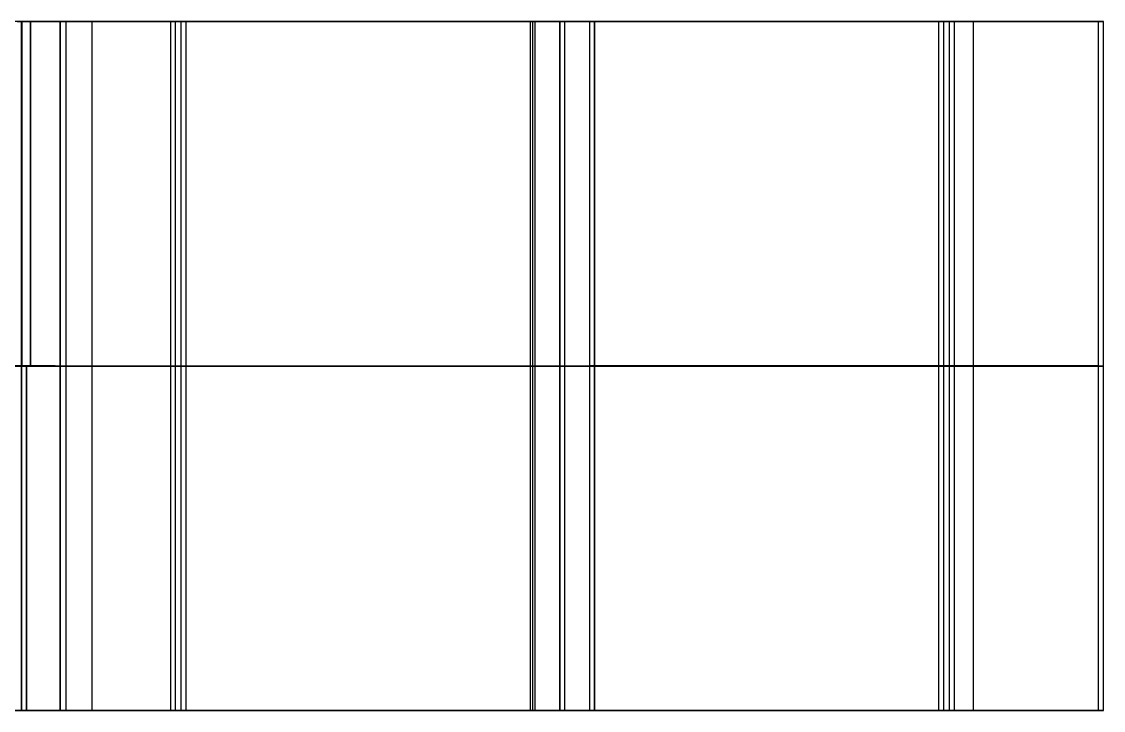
# Model space of a CAD drawing. Header units: millimetres. Extents: x -1736 to -633, y -290 to 351.
# Drawn here: x -661.62 to -633.34, y 0 to 18 of the extents above; entities that cross this region are included whole.
import ezdxf

# ---------------------------------------------------------------- set-up
doc = ezdxf.new("R2010")
doc.units = ezdxf.units.MM
doc.header["$MEASUREMENT"] = 0
doc.layers.add('The Wooden Frame', color=7, linetype='Continuous', true_color=0xd8b17e)

msp = doc.modelspace()

# ---------------------------------------------------------------- linework, layer by layer
at = {"layer": 'The Wooden Frame'}
for p, q in [((-648.675, 18, -474.14), (-878.027, 18, -474.14)), ((-636.736, 18, -758.39), (-712.681, 18, -758.39)), ((-661.616, 18, 26.593), (-661.616, 18, -9.265)), ((-661.616, 18, 26.593), (-661.616, 9, 26.593)), ((-661.616, 18, -66.278), (-661.616, 18, -13.5)), ((-661.616, 9, -70.515), (-661.616, 18, -70.515)), ((-661.616, 18, -9.265), (-661.616, 9, -9.265)), ((-661.616, 18, -70.515), (-661.616, 18, -106.374)), ((-661.616, 9, -66.278), (-661.616, 18, -66.278)), ((-661.616, 9, -13.5), (-661.616, 18, -13.5)), ((-661.616, 18, -106.374), (-661.616, 9.006, -106.374)), ((-661.614, 18, -106.374), (-661.616, 18, -106.374)), ((-633.471, 18, -48.89), (-661.616, 18, -48.89)), ((-661.616, 18, -66.278), (-661.616, 18, -13.5)), ((-661.616, 9, -42.427), (-661.616, 18, -42.427)), ((-661.616, 18, -106.374), (-661.616, 18, -70.515)), ((-661.616, 0, -70.515), (-661.616, 18, -70.515)), ((-661.616, 0, -9.265), (-661.616, 18, -9.265)), ((-661.616, 18, 26.593), (-661.616, 18, -9.265)), ((-661.616, 18, 26.593), (-661.616, 9, 26.593)), ((-661.616, 18, -66.278), (-661.616, 18, -13.5)), ((-661.616, 9, -70.515), (-661.616, 18, -70.515)), ((-661.616, 18, -9.265), (-661.616, 9, -9.265)), ((-661.616, 18, -70.515), (-661.616, 18, -106.374)), ((-661.616, 9, -66.278), (-661.616, 18, -66.278)), ((-661.616, 9, -13.5), (-661.616, 18, -13.5)), ((-661.616, 18, -106.374), (-661.616, 9.006, -106.374)), ((-661.614, 18, -106.374), (-661.616, 18, -106.374)), ((-633.471, 18, -48.89), (-661.616, 18, -48.89)), ((-661.616, 18, -66.278), (-661.616, 18, -13.5)), ((-661.616, 9, -42.427), (-661.616, 18, -42.427)), ((-661.616, 18, -106.374), (-661.616, 18, -70.515)), ((-661.616, 0, -70.515), (-661.616, 18, -70.515)), ((-661.616, 0, -9.265), (-661.616, 18, -9.265)), ((-661.614, 18, -106.374), (-661.614, 9.006, -106.374)), ((-661.614, 18, -106.374), (-661.614, 9.006, -106.374)), ((-661.386, 18, 459.911), (-661.386, 9, 459.911)), ((-661.386, 9, 330.201), (-661.386, 18, 330.201)), ((-661.386, 18, 243.998), (-661.386, 9, 243.998)), ((-661.386, 9, 114.286), (-661.386, 18, 114.286)), ((-661.386, 18, 114.286), (-661.386, 18, 148.668)), ((-661.386, 18, 330.201), (-661.386, 18, 364.742)), ((-661.386, 9, 209.456), (-661.386, 18, 209.456)), ((-661.386, 18, 205.418), (-661.386, 9, 205.418)), ((-661.386, 9, 152.703), (-661.386, 18, 152.703)), ((-661.386, 18, 148.668), (-661.386, 9, 148.668)), ((-661.386, 18, 209.456), (-661.386, 18, 243.998)), ((-661.386, 18, 152.703), (-661.386, 18, 205.418)), ((-661.386, 9, 425.535), (-661.386, 18, 425.535)), ((-661.386, 18, 421.492), (-661.386, 9, 421.492)), ((-661.386, 9, 368.782), (-661.386, 18, 368.782)), ((-661.386, 18, 364.742), (-661.386, 9, 364.742)), ((-661.386, 18, 425.535), (-661.386, 18, 459.911)), ((-661.386, 18, 368.782), (-661.386, 18, 421.492)), ((-661.386, 18, 148.668), (-661.386, 18, 114.286)), ((-661.386, 18, 364.742), (-661.386, 18, 330.201)), ((-661.386, 18, 205.418), (-661.386, 18, 152.703)), ((-661.386, 18, 243.998), (-661.386, 18, 209.456)), ((-661.386, 18, 421.492), (-661.386, 18, 368.782)), ((-661.386, 18, 459.911), (-661.386, 18, 425.535)), ((-660.606, 0, 150.686), (-660.606, 18, 150.686)), ((-660.605, 0, 207.437), (-660.605, 18, 207.437)), ((-660.603, 0, 366.762), (-660.603, 18, 366.762)), ((-660.602, 0, 423.514), (-660.602, 18, 423.514)), ((-660.454, 0, -208.855), (-660.454, 18, -208.855)), ((-659.768, 0, -210.032), (-659.768, 18, -210.032)), ((-659.768, 18, -210.032), (-636.736, 18, -758.39)), ((-657.719, 0, -96.971), (-657.719, 18, -96.971)), ((-657.719, 0, -96.971), (-657.719, 18, -96.971)), ((-657.591, 0, 337.975), (-657.591, 18, 337.975)), ((-657.591, 0, 122.062), (-657.591, 18, 122.062)), ((-657.445, 0, 16.913), (-657.445, 18, 16.913)), ((-657.445, 0, 16.913), (-657.445, 18, 16.913)), ((-657.314, 0, 451.86), (-657.314, 18, 451.86)), ((-657.314, 0, 235.947), (-657.314, 18, 235.947)), ((-648.317, 0, -93.077), (-648.317, 18, -93.077)), ((-648.317, 18, -93.077), (-646.768, 18, -93.077)), ((-648.317, 0, -93.077), (-648.317, 18, -93.077)), ((-648.317, 18, -93.077), (-646.768, 18, -93.077)), ((-648.252, 0, -484.211), (-648.252, 18, -484.211)), ((-648.189, 0, 341.87), (-648.189, 18, 341.87)), ((-646.638, 18, 341.87), (-648.189, 18, 341.87)), ((-648.189, 0, 125.957), (-648.189, 18, 125.957)), ((-646.637, 18, 125.957), (-648.189, 18, 125.957)), ((-647.544, 0, 13.297), (-647.544, 18, 13.297)), ((-647.544, 0, 13.297), (-647.544, 18, 13.297)), ((-647.542, 0, -93.077), (-647.542, 18, -93.077)), ((-647.542, 0, -93.077), (-647.542, 18, -93.077)), ((-647.413, 0, 448.244), (-647.413, 18, 448.244)), ((-647.413, 0, 232.33), (-647.413, 18, 232.33)), ((-647.413, 0, 341.87), (-647.413, 18, 341.87)), ((-647.413, 0, 125.957), (-647.413, 18, 125.957)), ((-646.768, 0, -93.077), (-646.768, 18, -93.077)), ((-646.768, 0, -93.077), (-646.768, 18, -93.077)), ((-646.638, 0, 341.87), (-646.638, 18, 341.87)), ((-646.637, 0, 125.957), (-646.637, 18, 125.957)), ((-637.643, 0, 9.68), (-637.643, 18, 9.68)), ((-637.643, 0, 9.68), (-637.643, 18, 9.68)), ((-637.512, 0, 444.627), (-637.512, 18, 444.627)), ((-637.512, 0, 228.714), (-637.512, 18, 228.714)), ((-637.366, 0, -89.182), (-637.366, 18, -89.182)), ((-637.366, 0, -89.182), (-637.366, 18, -89.182)), ((-637.235, 0, 345.764), (-637.235, 18, 345.764)), ((-637.235, 0, 129.851), (-637.235, 18, 129.851)), ((-636.736, 0, -758.39), (-636.736, 18, -758.39)), ((-633.471, 0, -79.78), (-633.471, 18, -79.78)), ((-633.471, 0), (-633.471, 18, 0)), ((-633.471, 18, -79.78), (-633.471, 18, 0)), ((-633.471, 0, -39.89), (-633.471, 18, -39.89)), ((-633.471, 0, -79.78), (-633.471, 18, -79.78)), ((-633.471, 0), (-633.471, 18, 0)), ((-633.471, 18, -79.78), (-633.471, 18, 0)), ((-633.471, 0, -39.89), (-633.471, 18, -39.89)), ((-633.341, 0, 434.947), (-633.341, 18, 434.947)), ((-633.341, 0, 355.167), (-633.341, 18, 355.167)), ((-633.341, 18, 434.947), (-633.341, 18, 355.167)), ((-633.341, 0, 219.034), (-633.341, 18, 219.034)), ((-633.341, 0, 139.253), (-633.341, 18, 139.253)), ((-633.341, 18, 219.034), (-633.341, 18, 139.253)), ((-633.341, 0, 395.057), (-633.341, 18, 395.057)), ((-633.341, 0, 179.144), (-633.341, 18, 179.144)), ((-661.614, 13.503, -106.374), (-661.616, 13.503, -106.374)), ((-661.614, 13.503, -106.374), (-661.616, 13.503, -106.374)), ((-636.736, 9, -758.39), (-712.681, 9, -758.39)), ((-661.486, 9, 282.641), (-680.736, 9, 282.641)), ((-661.614, 9.006, -186.89), (-661.616, 9.006, -187.008)), ((-661.616, 9.006, -106.374), (-661.616, 9.006, -187.008)), ((-661.616, 9.006, -187.008), (-661.616, 9, -187.008)), ((-661.614, 9.006, -106.374), (-661.616, 9.006, -106.374)), ((-661.616, 0, -187.007), (-661.616, 9.006, -187.007)), ((-661.614, 9.006, -146.691), (-661.616, 9.006, -146.691)), ((-661.614, 9.006, -186.89), (-661.616, 9.006, -187.008)), ((-661.616, 9.006, -106.374), (-661.616, 9.006, -187.008)), ((-661.616, 9.006, -187.008), (-661.616, 9, -187.008)), ((-661.614, 9.006, -106.374), (-661.616, 9.006, -106.374)), ((-661.616, 0, -187.007), (-661.616, 9.006, -187.007)), ((-661.614, 9.006, -146.691), (-661.616, 9.006, -146.691)), ((-661.616, 0, 93.11), (-661.616, 9, 93.11)), ((-661.616, 0, 26.593), (-661.616, 9, 26.593)), ((-661.616, 9, 26.593), (-661.616, 9, 93.11)), ((-661.616, 9, -187.008), (-661.616, 9, -70.515)), ((-661.616, 0, -66.278), (-661.616, 9, -66.278)), ((-661.616, 0, -13.5), (-661.616, 9, -13.5)), ((-661.616, 9, -13.5), (-661.616, 9, -66.278)), ((-661.616, 9, -9.265), (-661.616, 9, 26.593)), ((-661.616, 0, 59.852), (-661.616, 9, 59.852)), ((-661.616, 0, -39.889), (-661.616, 9, -39.889)), ((-661.616, 0, 93.11), (-661.616, 9, 93.11)), ((-661.616, 0, 26.593), (-661.616, 9, 26.593)), ((-661.616, 9, 26.593), (-661.616, 9, 93.11)), ((-661.616, 9, -187.008), (-661.616, 9, -70.515)), ((-661.616, 0, -66.278), (-661.616, 9, -66.278)), ((-661.616, 0, -13.5), (-661.616, 9, -13.5)), ((-661.616, 9, -13.5), (-661.616, 9, -66.278)), ((-661.616, 9, -9.265), (-661.616, 9, 26.593)), ((-661.616, 0, 59.852), (-661.616, 9, 59.852)), ((-661.616, 0, -39.889), (-661.616, 9, -39.889)), ((-661.614, 0, -186.89), (-661.614, 9.006, -186.89)), ((-661.614, 0, -106.374), (-661.614, 9.006, -106.374)), ((-661.614, 9.006, -106.374), (-661.614, 9.006, -186.89)), ((-661.614, 0, -146.632), (-661.614, 9.006, -146.632)), ((-661.614, 0, -186.89), (-661.614, 9.006, -186.89)), ((-661.614, 0, -106.374), (-661.614, 9.006, -106.374)), ((-661.614, 9.006, -106.374), (-661.614, 9.006, -186.89)), ((-661.614, 0, -146.632), (-661.614, 9.006, -146.632)), ((-661.614, 9, -186.89), (-661.614, 9, -106.374)), ((-661.614, 9, -186.89), (-661.614, 9, -106.374)), ((-661.487, 0, 205.312), (-661.487, 9, 205.312)), ((-661.487, 0, 152.809), (-661.487, 9, 152.809)), ((-661.487, 9, 205.312), (-661.486, 9, 205.313)), ((-661.487, 9, 152.809), (-661.487, 9, 205.312)), ((-661.486, 9, 152.808), (-661.487, 9, 152.809)), ((-661.487, 0, 179.061), (-661.487, 9, 179.061)), ((-661.486, 0, 472.138), (-661.486, 9, 472.138)), ((-661.486, 0, 461.54), (-661.486, 9, 461.54)), ((-661.486, 0, 328.573), (-661.486, 9, 328.573)), ((-661.486, 0, 245.627), (-661.486, 9, 245.627)), ((-661.486, 9, 472.138), (-661.486, 9, 461.54)), ((-661.486, 9, 328.573), (-661.486, 9, 245.627)), ((-661.486, 0, 205.313), (-661.486, 9, 205.313)), ((-661.486, 0, 152.808), (-661.486, 9, 152.808)), ((-661.486, 0, 466.839), (-661.486, 9, 466.839)), ((-661.486, 0, 287.1), (-661.486, 9, 287.1)), ((-661.486, 0, 99.114), (-661.486, 9, 99.114)), ((-661.486, 0, 205.313), (-661.486, 9, 205.313)), ((-661.486, 0, 152.809), (-661.486, 9, 152.809)), ((-661.486, 0, 148.563), (-661.486, 9, 148.563)), ((-661.486, 0, 209.561), (-661.486, 9, 209.561)), ((-661.485, 0, 112.66), (-661.485, 9, 112.66)), ((-661.485, 0, 99.143), (-661.485, 9, 99.143)), ((-661.485, 9, 112.66), (-661.485, 9, 99.143)), ((-661.485, 0, 105.902), (-661.485, 9, 105.902)), ((-661.484, 0, 421.389), (-661.484, 9, 421.389)), ((-661.484, 0, 368.886), (-661.484, 9, 368.886)), ((-661.484, 9, 421.389), (-661.483, 9, 421.39)), ((-661.484, 9, 368.886), (-661.484, 9, 421.389)), ((-661.483, 9, 368.885), (-661.484, 9, 368.886)), ((-661.484, 0, 421.389), (-661.484, 9, 421.389)), ((-661.484, 0, 395.137), (-661.484, 9, 395.137)), ((-661.484, 0, 368.885), (-661.484, 9, 368.885)), ((-661.483, 0, 421.39), (-661.483, 9, 421.39)), ((-661.483, 0, 368.885), (-661.483, 9, 368.885)), ((-661.483, 0, 425.637), (-661.483, 9, 425.637)), ((-661.483, 0, 364.64), (-661.483, 9, 364.64)), ((-661.386, 9, 243.998), (-661.386, 9, 209.456)), ((-661.386, 9, 459.911), (-661.386, 9, 425.535)), ((-661.386, 9, 148.668), (-661.386, 9, 114.286)), ((-661.386, 9, 205.418), (-661.386, 9, 152.703)), ((-661.386, 9, 364.742), (-661.386, 9, 330.201)), ((-661.386, 9, 421.492), (-661.386, 9, 368.782)), ((-659.768, 9, -210.032), (-636.736, 9, -758.39)), ((-648.317, 9, -93.077), (-646.768, 9, -93.077)), ((-648.317, 9, -93.077), (-646.768, 9, -93.077)), ((-646.638, 9, 341.87), (-648.189, 9, 341.87)), ((-646.637, 9, 125.957), (-648.189, 9, 125.957)), ((-633.471, 9, -79.78), (-633.471, 9, 0)), ((-633.471, 9, -79.78), (-633.471, 9, 0)), ((-633.341, 9, 434.947), (-633.341, 9, 355.167)), ((-633.341, 9, 219.034), (-633.341, 9, 139.253)), ((-648.675, 0, -474.14), (-878.027, 0, -474.14)), ((-636.736, 0, -758.39), (-712.681, 0, -758.39)), ((-661.616, 0, -66.278), (-661.616, 0, -13.5)), ((-633.471, 0, -48.89), (-661.616, 0, -48.89)), ((-661.616, 0, -66.278), (-661.616, 0, -13.5)), ((-633.471, 0, -48.89), (-661.616, 0, -48.89)), ((-661.614, 0, -186.89), (-661.614, 0, -106.374)), ((-661.614, 0, -186.89), (-661.614, 0, -106.374)), ((-659.768, 0, -210.032), (-636.736, 0, -758.39)), ((-648.317, 0, -93.077), (-646.768, 0, -93.077)), ((-648.317, 0, -93.077), (-646.768, 0, -93.077)), ((-633.471, 0, -79.78), (-633.471, 0)), ((-633.471, 0, -79.78), (-633.471, 0)), ((-661.486, 0, 285.641), (-1361.486, 0, 285.641)), ((-661.616, 0, 26.593), (-661.616, 0, 93.11)), ((-661.616, 0, 26.593), (-661.616, 0, 93.11)), ((-661.486, 0, 205.313), (-661.487, 0, 205.312)), ((-661.487, 0, 152.809), (-661.486, 0, 152.808)), ((-661.487, 0, 205.312), (-661.487, 0, 152.809)), ((-661.486, 0, 472.138), (-661.486, 0, 461.54)), ((-661.486, 0, 328.573), (-661.486, 0, 245.627)), ((-661.485, 0, 112.66), (-661.485, 0, 99.143)), ((-661.483, 0, 421.39), (-661.484, 0, 421.389)), ((-661.484, 0, 368.886), (-661.483, 0, 368.885)), ((-661.484, 0, 421.389), (-661.484, 0, 368.886)), ((-646.638, 0, 341.87), (-648.189, 0, 341.87)), ((-646.637, 0, 125.957), (-648.189, 0, 125.957)), ((-633.341, 0, 434.947), (-633.341, 0, 355.167)), ((-633.341, 0, 219.034), (-633.341, 0, 139.253))]:
    msp.add_line(p, q, dxfattribs=at)
at = {"layer": 'The Wooden Frame', "extrusion": (-6.86108e-14, 1, -8.22104e-14)}
msp.add_arc((661.736, -210.39, 18), 2, 90, 169.6952, dxfattribs=at)
at = {"layer": 'The Wooden Frame', "extrusion": (-4.50244e-14, 1, 3.07053e-08)}
for centre in [(648.298, 26.593, 18), (648.298, 26.593, 18), (648.298, 26.593, 9), (648.298, 26.593, 9), (648.298, 26.593), (648.298, 26.593)]:
    msp.add_arc(centre, 13.318, 266.7533, 0, dxfattribs=at)
at = {"layer": 'The Wooden Frame', "extrusion": (-4.45051e-13, 1, 3.07054e-08)}
msp.add_arc((663.741, -11.383, 18), 3, 135.0996, 224.9005, dxfattribs=at)
msp.add_arc((663.741, -11.383, 18), 3, 135.0996, 224.9005, dxfattribs=at)
at = {"layer": 'The Wooden Frame', "extrusion": (-2.76e-13, 1, 3.07054e-08)}
msp.add_arc((663.74, -68.396, 18), 3, 135.0675, 224.9325, dxfattribs=at)
msp.add_arc((663.74, -68.396, 18), 3, 135.0675, 224.9325, dxfattribs=at)
at = {"layer": 'The Wooden Frame', "extrusion": (-5.5426e-14, 1, 3.07054e-08)}
msp.add_arc((648.317, -106.374, 18), 13.297, 360, 90, dxfattribs=at)
msp.add_arc((648.317, -106.374, 18), 13.297, 360, 90, dxfattribs=at)
at = {"layer": 'The Wooden Frame', "extrusion": (-6.46241e-15, 1, 4.01895e-14)}
msp.add_arc((648.189, 328.573, 18), 13.297, 7.0309, 90, dxfattribs=at)
at = {"layer": 'The Wooden Frame', "extrusion": (-2.63075e-14, 1, -3.75289e-14)}
msp.add_arc((648.189, 112.66, 18), 13.297, 7.0258, 90, dxfattribs=at)
at = {"layer": 'The Wooden Frame', "extrusion": (-2.13377e-14, 1, -5.75235e-14)}
msp.add_arc((648.167, 461.54, 18), 13.318, 266.7533, 352.9747, dxfattribs=at)
at = {"layer": 'The Wooden Frame', "extrusion": (-2.16473e-16, 1, 1.43562e-14)}
msp.add_arc((648.167, 245.627, 18), 13.318, 266.753, 352.9747, dxfattribs=at)
at = {"layer": 'The Wooden Frame', "extrusion": (2.38818e-13, 1, -6.07099e-14)}
msp.add_arc((663.605, 207.437, 18), 3, 137.7029, 222.2971, dxfattribs=at)
at = {"layer": 'The Wooden Frame', "extrusion": (6.15032e-14, 1, 8.80419e-16)}
msp.add_arc((663.606, 150.686, 18), 3, 137.7364, 222.2636, dxfattribs=at)
at = {"layer": 'The Wooden Frame', "extrusion": (-1.56465e-13, 1, -8.78726e-16)}
msp.add_arc((663.602, 423.514, 18), 3, 137.636, 222.364, dxfattribs=at)
at = {"layer": 'The Wooden Frame', "extrusion": (-4.11055e-13, 1, 1.7322e-13)}
msp.add_arc((663.603, 366.762, 18), 3, 137.6695, 222.3305, dxfattribs=at)
at = {"layer": 'The Wooden Frame', "extrusion": (9.48418e-15, 1, 3.07053e-08)}
for centre in [(646.789, 0, 18), (646.789, 0, 18), (646.789, 0, 9), (646.789, 0, 9), (646.789, 0), (646.789, 0)]:
    msp.add_arc(centre, 13.318, 86.7533, 180, dxfattribs=at)
at = {"layer": 'The Wooden Frame', "extrusion": (0, 1, 0)}
for centre, start, end in [((646.659, 434.947, 18), 86.7533, 180), ((646.659, 219.034, 18), 86.753, 180), ((646.659, 434.947, 9), 86.7533, 180), ((646.659, 219.034, 9), 86.753, 180), ((648.167, 461.54, 0), 266.7533, 360), ((648.167, 245.627, 0), 266.753, 0), ((646.659, 434.947, 0), 86.7533, 180), ((646.659, 219.034, 0), 86.753, 180)]:
    msp.add_arc(centre, 13.318, start, end, dxfattribs=at)
at = {"layer": 'The Wooden Frame', "extrusion": (4.2305e-14, 1, 3.07053e-08)}
msp.add_arc((646.768, -79.78, 18), 13.297, 180, 270, dxfattribs=at)
msp.add_arc((646.768, -79.78, 18), 13.297, 180, 270, dxfattribs=at)
at = {"layer": 'The Wooden Frame', "extrusion": (5.16038e-15, 1, -5.16038e-15)}
msp.add_arc((646.638, 355.167, 18), 13.297, 180, 270, dxfattribs=at)
at = {"layer": 'The Wooden Frame', "extrusion": (4.25732e-14, 1, -4.25732e-14)}
msp.add_arc((646.637, 139.253, 18), 13.297, 180, 270, dxfattribs=at)
at = {"layer": 'The Wooden Frame', "extrusion": (-3.19548e-14, 1, 3.07055e-08)}
msp.add_arc((663.741, -11.383, 9), 3, 44.9005, 135.0995, dxfattribs=at)
msp.add_arc((663.741, -11.383, 9), 3, 44.9005, 135.0995, dxfattribs=at)
at = {"layer": 'The Wooden Frame', "extrusion": (-1.8232e-13, 1, 3.07044e-08)}
msp.add_arc((663.74, -68.396, 9), 3, 224.9326, 315.0676, dxfattribs=at)
msp.add_arc((663.74, -68.396, 9), 3, 224.9326, 315.0676, dxfattribs=at)
at = {"layer": 'The Wooden Frame', "extrusion": (-9.12867e-15, 1, -4.52463e-14)}
msp.add_arc((663.606, 150.686, 9), 3, 222.2636, 314.9363, dxfattribs=at)
at = {"layer": 'The Wooden Frame', "extrusion": (-2.37393e-14, 1, 7.23065e-16)}
msp.add_arc((663.605, 207.437, 9), 3, 45.0955, 137.7029, dxfattribs=at)
at = {"layer": 'The Wooden Frame', "extrusion": (2.68283e-14, 1, 4.29529e-14)}
msp.add_arc((663.603, 366.762, 9), 3, 222.3305, 314.9363, dxfattribs=at)
at = {"layer": 'The Wooden Frame', "extrusion": (7.60365e-14, 1, -8.01775e-15)}
msp.add_arc((663.602, 423.514, 9), 3, 45.0955, 137.636, dxfattribs=at)
at = {"layer": 'The Wooden Frame', "extrusion": (-2.1413e-13, 1, 3.07051e-08)}
msp.add_arc((664.616, 93.11, 9), 3, 90, 180, dxfattribs=at)
msp.add_arc((664.616, 93.11, 9), 3, 90, 180, dxfattribs=at)
at = {"layer": 'The Wooden Frame', "extrusion": (-1.77105e-13, 1, 3.07055e-08)}
msp.add_arc((664.614, -186.89, 9), 3, 180, 270, dxfattribs=at)
msp.add_arc((664.614, -186.89, 9), 3, 180, 270, dxfattribs=at)
at = {"layer": 'The Wooden Frame', "extrusion": (2.0013e-14, 1, 2.0013e-14)}
msp.add_arc((664.486, 472.138, 9), 3, 90, 180, dxfattribs=at)
at = {"layer": 'The Wooden Frame', "extrusion": (-7.14751e-15, 1, 7.14751e-15)}
msp.add_arc((664.485, 99.143, 9), 3, 180, 270, dxfattribs=at)
at = {"layer": 'The Wooden Frame', "extrusion": (-1.47023e-13, 1, -1.76165e-13)}
msp.add_arc((661.736, -210.39, 9), 2, 90, 169.6952, dxfattribs=at)
at = {"layer": 'The Wooden Frame', "extrusion": (-1.4015e-13, 1, 3.07053e-08)}
msp.add_arc((663.74, -68.396, 9), 3, 135.0676, 224.9326, dxfattribs=at)
msp.add_arc((663.74, -68.396, 9), 3, 135.0676, 224.9326, dxfattribs=at)
at = {"layer": 'The Wooden Frame', "extrusion": (-3.5688e-13, 1, 3.07054e-08)}
msp.add_arc((663.741, -11.383, 9), 3, 135.0995, 224.9005, dxfattribs=at)
msp.add_arc((663.741, -11.383, 9), 3, 135.0995, 224.9005, dxfattribs=at)
at = {"layer": 'The Wooden Frame', "extrusion": (-5.70386e-14, 1, 3.07054e-08)}
msp.add_arc((648.317, -106.374, 9), 13.297, 360, 90, dxfattribs=at)
msp.add_arc((648.317, -106.374, 9), 13.297, 360, 90, dxfattribs=at)
at = {"layer": 'The Wooden Frame', "extrusion": (-2.46476e-12, 1, -1.38897e-14)}
msp.add_arc((648.167, 461.54, 9), 13.318, 352.9747, 360, dxfattribs=at)
at = {"layer": 'The Wooden Frame', "extrusion": (-6.74086e-12, 1, 2.15477e-13)}
msp.add_arc((648.189, 328.573, 9), 13.297, 360, 7.0309, dxfattribs=at)
at = {"layer": 'The Wooden Frame', "extrusion": (-7.60716e-12, 1, -6.85063e-13)}
msp.add_arc((648.167, 245.627, 9), 13.318, 352.9747, 360, dxfattribs=at)
at = {"layer": 'The Wooden Frame', "extrusion": (1.06736e-10, 1, -1.02979e-10)}
msp.add_arc((663.605, 207.437, 9), 3, 222.2971, 225.0624, dxfattribs=at)
at = {"layer": 'The Wooden Frame', "extrusion": (4.22911e-11, 1, 3.72046e-11)}
msp.add_arc((663.606, 150.686, 9), 3, 134.9694, 137.7364, dxfattribs=at)
at = {"layer": 'The Wooden Frame', "extrusion": (-7.09553e-15, 1, 7.09553e-15)}
msp.add_arc((648.189, 328.573, 9), 13.297, 0, 90, dxfattribs=at)
at = {"layer": 'The Wooden Frame', "extrusion": (-2.90405e-12, 1, -1.76686e-13)}
msp.add_arc((648.189, 112.66, 9), 13.297, 0, 7.0258, dxfattribs=at)
at = {"layer": 'The Wooden Frame', "extrusion": (-9.58077e-11, 1, 9.27288e-11)}
msp.add_arc((663.602, 423.514, 9), 3, 222.364, 225.0624, dxfattribs=at)
at = {"layer": 'The Wooden Frame', "extrusion": (2.66801e-10, 1, 2.5623e-10)}
msp.add_arc((663.603, 366.762, 9), 3, 134.9694, 137.6695, dxfattribs=at)
at = {"layer": 'The Wooden Frame', "extrusion": (3.63869e-15, 1, -1.83524e-14)}
msp.add_arc((663.603, 366.762, 9), 3, 134.9694, 222.3305, dxfattribs=at)
at = {"layer": 'The Wooden Frame', "extrusion": (-9.81425e-16, 1, 4.99417e-16)}
msp.add_arc((648.167, 461.54, 9), 13.318, 266.7533, 352.9747, dxfattribs=at)
at = {"layer": 'The Wooden Frame', "extrusion": (-6.07061e-16, 1, 5.34257e-16)}
msp.add_arc((648.189, 112.66, 9), 13.297, 7.0258, 90, dxfattribs=at)
at = {"layer": 'The Wooden Frame', "extrusion": (-4.05797e-15, 1, 2.75271e-15)}
msp.add_arc((648.167, 245.627, 9), 13.318, 266.753, 352.9747, dxfattribs=at)
at = {"layer": 'The Wooden Frame', "extrusion": (-1.01366e-13, 1, 4.40209e-16)}
msp.add_arc((663.606, 150.686, 9), 3, 137.7364, 222.2636, dxfattribs=at)
at = {"layer": 'The Wooden Frame', "extrusion": (3.75285e-14, 1, -4.39927e-16)}
msp.add_arc((663.605, 207.437, 9), 3, 137.7029, 222.2971, dxfattribs=at)
at = {"layer": 'The Wooden Frame', "extrusion": (3.28803e-14, 1, 4.39363e-16)}
msp.add_arc((663.602, 423.514, 9), 3, 137.636, 222.364, dxfattribs=at)
at = {"layer": 'The Wooden Frame', "extrusion": (4.45627e-14, 1, 3.07053e-08)}
msp.add_arc((646.768, -79.78, 9), 13.297, 180, 270, dxfattribs=at)
msp.add_arc((646.768, -79.78, 9), 13.297, 180, 270, dxfattribs=at)
at = {"layer": 'The Wooden Frame', "extrusion": (-6.45048e-16, 1, 6.45048e-16)}
msp.add_arc((646.638, 355.167, 9), 13.297, 180, 270, dxfattribs=at)
at = {"layer": 'The Wooden Frame', "extrusion": (3.58002e-14, 1, -3.58002e-14)}
msp.add_arc((646.637, 139.253, 9), 13.297, 180, 270, dxfattribs=at)
at = {"layer": 'The Wooden Frame', "extrusion": (4.26285e-14, 1, 3.07054e-08)}
msp.add_arc((663.741, -11.383), 3, 44.9005, 224.9005, dxfattribs=at)
msp.add_arc((663.741, -11.383), 3, 44.9005, 224.9005, dxfattribs=at)
at = {"layer": 'The Wooden Frame', "extrusion": (-4.22485e-14, 1, 3.07053e-08)}
msp.add_arc((663.74, -68.396), 3, 135.0676, 315.0676, dxfattribs=at)
msp.add_arc((663.74, -68.396), 3, 135.0676, 315.0676, dxfattribs=at)
at = {"layer": 'The Wooden Frame', "extrusion": (-1.18971e-13, 1, 3.07054e-08)}
msp.add_arc((664.614, -186.89), 3, 180, 270, dxfattribs=at)
msp.add_arc((664.614, -186.89), 3, 180, 270, dxfattribs=at)
at = {"layer": 'The Wooden Frame', "extrusion": (-2.25407e-13, 1, -2.70086e-13)}
msp.add_arc((661.736, -210.39, 0), 2, 90, 169.6952, dxfattribs=at)
at = {"layer": 'The Wooden Frame', "extrusion": (-5.88068e-14, 1, 3.07054e-08)}
msp.add_arc((648.317, -106.374), 13.297, 360, 90, dxfattribs=at)
msp.add_arc((648.317, -106.374), 13.297, 360, 90, dxfattribs=at)
at = {"layer": 'The Wooden Frame', "extrusion": (4.67105e-14, 1, 3.07053e-08)}
msp.add_arc((646.768, -79.78), 13.297, 180, 270, dxfattribs=at)
msp.add_arc((646.768, -79.78), 13.297, 180, 270, dxfattribs=at)
at = {"layer": 'The Wooden Frame', "extrusion": (6.83217e-16, 1, -6.82094e-16)}
for centre in [(663.606, 150.686, 0), (663.603, 366.762, 0)]:
    msp.add_arc(centre, 3, 134.9694, 314.9363, dxfattribs=at)
at = {"layer": 'The Wooden Frame', "extrusion": (-8.89028e-17, 1, -8.86581e-17)}
for centre in [(663.605, 207.437, 0), (663.602, 423.514, 0)]:
    msp.add_arc(centre, 3, 45.0955, 225.0624, dxfattribs=at)
at = {"layer": 'The Wooden Frame', "extrusion": (-1.4226e-13, 1, 3.07052e-08)}
msp.add_arc((664.616, 93.11), 3, 90, 180, dxfattribs=at)
msp.add_arc((664.616, 93.11), 3, 90, 180, dxfattribs=at)
at = {"layer": 'The Wooden Frame', "extrusion": (-3.1328e-14, 1, -3.1328e-14)}
msp.add_arc((664.486, 472.138, 0), 3, 90, 180, dxfattribs=at)
at = {"layer": 'The Wooden Frame', "extrusion": (-6.23978e-14, 1, 6.23978e-14)}
msp.add_arc((664.485, 99.143, 0), 3, 180, 270, dxfattribs=at)
at = {"layer": 'The Wooden Frame', "extrusion": (-5.02331e-15, 1, 5.02331e-15)}
for centre in [(648.189, 328.573, 0), (648.189, 112.66, 0)]:
    msp.add_arc(centre, 13.297, 0, 90, dxfattribs=at)
at = {"layer": 'The Wooden Frame', "extrusion": (-7.06822e-15, 1, 7.06822e-15)}
msp.add_arc((646.638, 355.167, 0), 13.297, 180, 270, dxfattribs=at)
at = {"layer": 'The Wooden Frame', "extrusion": (2.92064e-14, 1, -2.92064e-14)}
msp.add_arc((646.637, 139.253, 0), 13.297, 180, 270, dxfattribs=at)

doc.saveas('drawing.dxf')
